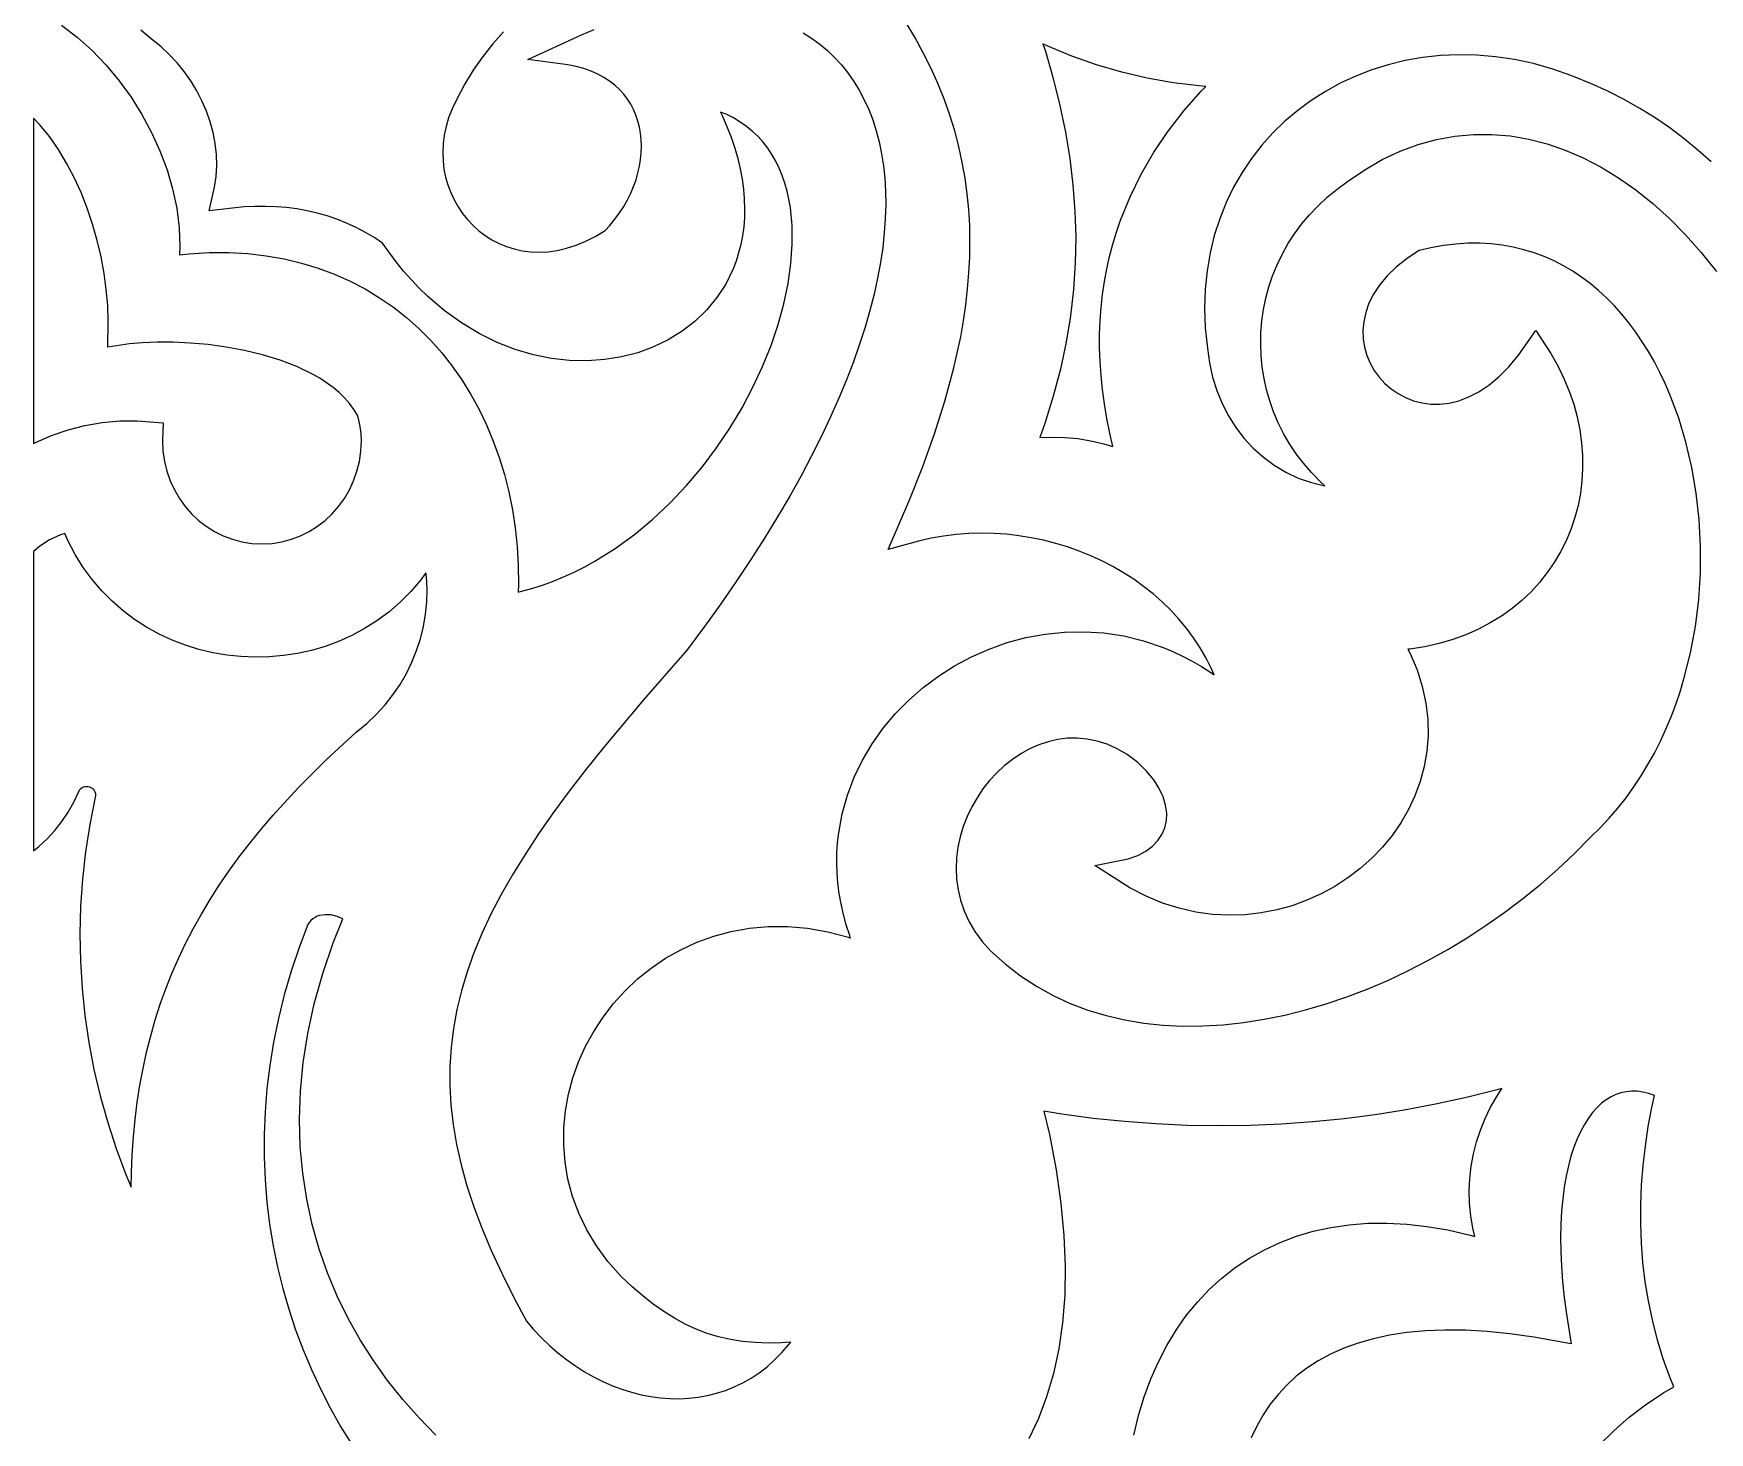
# Model space of a CAD drawing. Extents: x -375 to 375, y -1025 to 1025.
# Drawn here: x -265 to -207.8, y -358.9 to -311.1 of the extents above; entities that cross this region are included whole.
import ezdxf

# ---------------------------------------------------------------- set-up
doc = ezdxf.new("R2010")
doc.units = 0
doc.layers.add('LAYER_10', color=1, linetype='CONTINUOUS')

msp = doc.modelspace()

# ---------------------------------------------------------------- linework, layer by layer
at = {"layer": 'LAYER_10'}
for points in [[(-264.038, -310.85), (-263.505, -311.26), (-262.999, -311.715), (-262.524, -312.211), (-262.08, -312.743), (-261.672, -313.305), (-261.301, -313.895), (-260.971, -314.508), (-260.685, -315.138), (-260.444, -315.783), (-260.253, -316.437), (-260.114, -317.096), (-260.031, -317.757), (-260.007, -318.41), (-260.017, -318.682), (-259.687, -318.645), (-259.006, -318.607), (-258.341, -318.607), (-257.694, -318.643), (-257.064, -318.715), (-256.453, -318.822), (-255.86, -318.963), (-255.287, -319.137), (-254.733, -319.344), (-254.199, -319.582), (-253.686, -319.849), (-253.195, -320.146), (-252.725, -320.471), (-252.278, -320.823), (-251.853, -321.201), (-251.451, -321.604), (-251.073, -322.031), (-250.718, -322.481), (-250.388, -322.952), (-250.083, -323.444), (-249.803, -323.956), (-249.548, -324.486), (-249.319, -325.034), (-249.116, -325.598), (-248.939, -326.178), (-248.79, -326.772), (-248.667, -327.38), (-248.572, -328.001), (-248.505, -328.633), (-248.466, -329.275), (-248.455, -329.927), (-248.463, -330.188), (-248.439, -330.182), (-248.051, -330.078), (-247.669, -329.958), (-247.292, -329.822), (-246.922, -329.67), (-246.557, -329.504), (-246.198, -329.323), (-245.849, -329.13), (-245.162, -328.701), (-244.506, -328.225), (-243.879, -327.705), (-243.284, -327.145), (-242.722, -326.55), (-242.194, -325.924), (-241.702, -325.272), (-241.249, -324.598), (-240.834, -323.907), (-240.461, -323.203), (-240.13, -322.491), (-239.843, -321.776), (-239.602, -321.062), (-239.408, -320.355), (-239.262, -319.658), (-239.165, -318.978), (-239.12, -318.318), (-239.126, -317.683), (-239.185, -317.074), (-239.234, -316.788), (-239.296, -316.508), (-239.372, -316.238), (-239.462, -315.977), (-239.565, -315.728), (-239.682, -315.489), (-239.812, -315.262), (-239.956, -315.046), (-240.115, -314.843), (-240.287, -314.652), (-240.475, -314.473), (-240.677, -314.307), (-240.895, -314.155), (-241.129, -314.016), (-241.379, -313.891), (-241.57, -313.813), (-241.515, -313.926), (-241.351, -314.303), (-241.207, -314.675), (-241.084, -315.041), (-240.98, -315.401), (-240.896, -315.755), (-240.831, -316.102), (-240.784, -316.442), (-240.756, -316.776), (-240.745, -317.103), (-240.752, -317.422), (-240.777, -317.733), (-240.818, -318.037), (-240.875, -318.332), (-240.948, -318.619), (-241.037, -318.897), (-241.14, -319.166), (-241.258, -319.425), (-241.391, -319.679), (-241.691, -320.144), (-242.043, -320.571), (-242.439, -320.954), (-242.875, -321.292), (-243.348, -321.583), (-243.852, -321.826), (-244.384, -322.021), (-244.94, -322.166), (-245.517, -322.259), (-246.11, -322.3), (-246.715, -322.287), (-247.33, -322.219), (-247.95, -322.095), (-248.571, -321.913), (-249.189, -321.672), (-249.802, -321.371), (-250.404, -321.008), (-250.992, -320.582), (-251.56, -320.095), (-251.84, -319.824), (-252.111, -319.538), (-252.376, -319.236), (-252.634, -318.917), (-252.885, -318.582), (-253.091, -318.283), (-253.361, -318.106), (-253.677, -317.919), (-253.998, -317.751), (-254.323, -317.602), (-254.653, -317.471), (-254.986, -317.357), (-255.325, -317.261), (-255.667, -317.182), (-256.014, -317.12), (-256.366, -317.074), (-256.723, -317.045), (-257.084, -317.031), (-257.45, -317.033), (-257.818, -317.051), (-259.01, -317.179), (-258.823, -316.378), (-258.771, -316.009), (-258.751, -315.637), (-258.762, -315.263), (-258.804, -314.889), (-258.874, -314.516), (-258.973, -314.148), (-259.1, -313.785), (-259.252, -313.43), (-259.429, -313.086), (-259.631, -312.753), (-259.855, -312.434), (-260.102, -312.131), (-260.368, -311.846), (-260.654, -311.582), (-260.971, -311.328), (-261.335, -311.017)], [(-238.745, -311.107), (-238.459, -311.292), (-238.184, -311.495), (-237.923, -311.715), (-237.676, -311.953), (-237.443, -312.207), (-237.225, -312.479), (-237.023, -312.767), (-236.836, -313.072), (-236.665, -313.393), (-236.511, -313.73), (-236.375, -314.083), (-236.256, -314.451), (-236.155, -314.834), (-236.072, -315.233), (-236.008, -315.646), (-235.963, -316.074), (-235.938, -316.517), (-235.932, -316.975), (-235.946, -317.447), (-235.98, -317.933), (-236.035, -318.434), (-236.112, -318.949), (-236.21, -319.478), (-236.33, -320.022), (-236.472, -320.579), (-236.636, -321.15), (-236.824, -321.736), (-237.036, -322.335), (-237.271, -322.948), (-237.53, -323.575), (-237.815, -324.215), (-238.124, -324.87), (-238.459, -325.538), (-238.82, -326.219), (-239.207, -326.914), (-239.621, -327.622), (-240.063, -328.344), (-240.532, -329.079), (-241.029, -329.828), (-241.554, -330.589), (-242.109, -331.364), (-242.699, -332.16), (-244.198, -333.863), (-245.539, -335.464), (-246.153, -336.232), (-246.73, -336.982), (-247.27, -337.715), (-247.771, -338.433), (-248.235, -339.136), (-248.66, -339.827), (-249.047, -340.506), (-249.395, -341.175), (-249.705, -341.836), (-249.977, -342.49), (-250.21, -343.139), (-250.405, -343.785), (-250.561, -344.428), (-250.679, -345.072), (-250.758, -345.717), (-250.798, -346.365), (-250.8, -347.02), (-250.762, -347.681), (-250.686, -348.352), (-250.569, -349.033), (-250.413, -349.728), (-250.216, -350.437), (-249.979, -351.162), (-249.7, -351.904), (-249.381, -352.665), (-249.019, -353.447), (-248.615, -354.251), (-248.183, -355.053), (-247.942, -355.336), (-247.674, -355.62), (-247.397, -355.888), (-247.111, -356.138), (-246.817, -356.37), (-246.515, -356.584), (-246.208, -356.78), (-245.895, -356.958), (-245.578, -357.118), (-245.256, -357.258), (-244.932, -357.38), (-244.605, -357.483), (-244.278, -357.566), (-243.949, -357.63), (-243.621, -357.674), (-243.294, -357.698), (-242.969, -357.703), (-242.647, -357.687), (-242.328, -357.651), (-242.013, -357.594), (-241.702, -357.517), (-241.398, -357.419), (-241.099, -357.3), (-240.807, -357.16), (-240.523, -356.998), (-240.247, -356.815), (-239.979, -356.609), (-239.721, -356.38), (-239.473, -356.129), (-239.236, -355.854), (-239.174, -355.772), (-239.485, -355.794), (-239.945, -355.804), (-240.389, -355.789), (-240.816, -355.749), (-241.23, -355.684), (-241.631, -355.592), (-242.022, -355.473), (-242.403, -355.327), (-242.776, -355.154), (-243.142, -354.954), (-243.504, -354.727), (-243.864, -354.473), (-244.222, -354.191), (-244.583, -353.882), (-244.954, -353.538), (-245.409, -353.022), (-245.8, -352.489), (-246.13, -351.938), (-246.401, -351.374), (-246.613, -350.8), (-246.769, -350.218), (-246.869, -349.633), (-246.915, -349.047), (-246.91, -348.463), (-246.855, -347.884), (-246.751, -347.314), (-246.601, -346.755), (-246.406, -346.21), (-246.169, -345.681), (-245.89, -345.172), (-245.571, -344.685), (-245.215, -344.223), (-244.823, -343.788), (-244.396, -343.385), (-243.936, -343.014), (-243.444, -342.68), (-242.923, -342.385), (-242.375, -342.132), (-241.8, -341.923), (-241.2, -341.763), (-240.579, -341.653), (-239.937, -341.597), (-239.276, -341.597), (-238.598, -341.656), (-237.906, -341.776), (-237.201, -341.961), (-237.128, -341.987), (-237.159, -341.904), (-237.276, -341.543), (-237.375, -341.183), (-237.455, -340.826), (-237.517, -340.47), (-237.562, -340.118), (-237.59, -339.768), (-237.601, -339.421), (-237.596, -339.078), (-237.574, -338.74), (-237.537, -338.401), (-237.418, -337.75), (-237.24, -337.115), (-237.009, -336.504), (-236.726, -335.918), (-236.395, -335.359), (-236.02, -334.831), (-235.603, -334.333), (-235.148, -333.87), (-234.658, -333.443), (-234.136, -333.053), (-233.584, -332.702), (-233.007, -332.394), (-232.407, -332.129), (-231.786, -331.911), (-231.149, -331.74), (-230.497, -331.62), (-229.835, -331.552), (-229.165, -331.539), (-228.49, -331.582), (-227.813, -331.685), (-227.139, -331.849), (-226.472, -332.075), (-226.137, -332.214), (-225.808, -332.369), (-225.482, -332.54), (-225.159, -332.729), (-224.84, -332.934), (-224.728, -333.014), (-224.819, -332.804), (-225.002, -332.439), (-225.206, -332.086), (-225.43, -331.746), (-225.672, -331.419), (-225.933, -331.106), (-226.21, -330.806), (-226.503, -330.521), (-226.812, -330.25), (-227.136, -329.993), (-227.473, -329.752), (-227.822, -329.527), (-228.184, -329.318), (-228.556, -329.125), (-228.938, -328.949), (-229.329, -328.79), (-229.729, -328.648), (-230.135, -328.525), (-230.548, -328.42), (-230.966, -328.333), (-231.388, -328.265), (-231.813, -328.217), (-232.242, -328.188), (-232.671, -328.18), (-233.102, -328.191), (-233.532, -328.223), (-233.961, -328.277), (-234.387, -328.351), (-234.811, -328.447), (-235.849, -328.739), (-235.11, -327.019), (-234.665, -325.901), (-234.265, -324.788), (-233.914, -323.68), (-233.616, -322.578), (-233.376, -321.478), (-233.28, -320.934), (-233.2, -320.388), (-233.138, -319.844), (-233.093, -319.301), (-233.066, -318.759), (-233.058, -318.218), (-233.069, -317.679), (-233.1, -317.14), (-233.152, -316.602), (-233.226, -316.065), (-233.321, -315.529), (-233.438, -314.994), (-233.579, -314.459), (-233.743, -313.925), (-233.932, -313.391), (-234.146, -312.857), (-234.385, -312.324), (-234.652, -311.791), (-234.945, -311.258), (-235.236, -310.773)], [(-248.963, -311.078), (-249.332, -311.483), (-249.678, -311.917), (-250.001, -312.38), (-250.299, -312.873), (-250.573, -313.4), (-250.722, -313.706), (-250.839, -314.005), (-250.929, -314.304), (-250.992, -314.601), (-251.029, -314.896), (-251.042, -315.188), (-251.031, -315.475), (-250.998, -315.757), (-250.942, -316.033), (-250.866, -316.301), (-250.769, -316.56), (-250.652, -316.809), (-250.517, -317.046), (-250.364, -317.272), (-250.194, -317.483), (-250.008, -317.68), (-249.807, -317.861), (-249.592, -318.024), (-249.363, -318.169), (-249.121, -318.295), (-248.868, -318.4), (-248.603, -318.483), (-248.328, -318.544), (-248.043, -318.58), (-247.749, -318.591), (-247.445, -318.576), (-247.134, -318.532), (-246.815, -318.459), (-246.489, -318.355), (-246.156, -318.219), (-245.818, -318.048), (-245.504, -317.859), (-245.341, -317.682), (-245.169, -317.472), (-245.012, -317.256), (-244.87, -317.036), (-244.742, -316.812), (-244.629, -316.584), (-244.532, -316.355), (-244.449, -316.124), (-244.382, -315.892), (-244.329, -315.661), (-244.292, -315.431), (-244.269, -315.203), (-244.262, -314.977), (-244.27, -314.756), (-244.292, -314.539), (-244.33, -314.327), (-244.383, -314.121), (-244.45, -313.922), (-244.533, -313.73), (-244.63, -313.546), (-244.743, -313.37), (-244.87, -313.203), (-245.014, -313.045), (-245.173, -312.897), (-245.349, -312.759), (-245.542, -312.633), (-245.752, -312.519), (-245.98, -312.418), (-246.226, -312.331), (-246.49, -312.259), (-246.773, -312.203), (-248.137, -312.025), (-246.311, -311.175), (-245.877, -310.999)], [(-207.777, -315.515), (-208.23, -315.109), (-208.7, -314.723), (-209.187, -314.356), (-209.691, -314.011), (-210.212, -313.687), (-210.748, -313.385), (-211.299, -313.106), (-211.866, -312.85), (-212.528, -312.574), (-213.184, -312.345), (-213.838, -312.162), (-214.488, -312.023), (-215.132, -311.927), (-215.769, -311.874), (-216.397, -311.861), (-217.015, -311.888), (-217.622, -311.954), (-218.216, -312.058), (-218.795, -312.198), (-219.358, -312.374), (-219.904, -312.586), (-220.43, -312.83), (-220.937, -313.108), (-221.421, -313.416), (-221.881, -313.756), (-222.317, -314.125), (-222.726, -314.523), (-223.107, -314.948), (-223.459, -315.399), (-223.78, -315.877), (-224.068, -316.379), (-224.323, -316.904), (-224.542, -317.453), (-224.725, -318.023), (-224.87, -318.614), (-224.974, -319.226), (-225.037, -319.857), (-225.058, -320.506), (-225.033, -321.174), (-224.962, -321.863), (-224.893, -322.369), (-224.786, -322.852), (-224.641, -323.316), (-224.459, -323.76), (-224.242, -324.18), (-223.991, -324.576), (-223.708, -324.944), (-223.395, -325.283), (-223.052, -325.59), (-222.681, -325.863), (-222.283, -326.099), (-221.86, -326.298), (-221.412, -326.455), (-220.951, -326.568), (-221.12, -326.415), (-221.416, -326.112), (-221.689, -325.795), (-221.938, -325.466), (-222.165, -325.125), (-222.367, -324.773), (-222.547, -324.413), (-222.702, -324.044), (-222.835, -323.668), (-222.944, -323.287), (-223.029, -322.9), (-223.091, -322.511), (-223.129, -322.119), (-223.143, -321.725), (-223.134, -321.332), (-223.102, -320.939), (-223.046, -320.549), (-222.966, -320.162), (-222.863, -319.779), (-222.736, -319.401), (-222.585, -319.03), (-222.411, -318.667), (-222.214, -318.313), (-221.992, -317.969), (-221.748, -317.636), (-221.48, -317.315), (-221.188, -317.008), (-220.873, -316.716), (-220.535, -316.44), (-220.179, -316.184), (-219.596, -315.783), (-218.996, -315.437), (-218.387, -315.15), (-217.771, -314.92), (-217.148, -314.749), (-216.521, -314.634), (-215.89, -314.576), (-215.259, -314.575), (-214.628, -314.628), (-213.999, -314.736), (-213.374, -314.897), (-212.754, -315.111), (-212.14, -315.376), (-211.533, -315.692), (-210.935, -316.058), (-210.347, -316.472), (-209.771, -316.934), (-209.206, -317.444), (-208.655, -318), (-208.118, -318.601), (-207.596, -319.248)], [(-251.271, -358.943), (-251.85, -358.353), (-252.401, -357.732), (-252.92, -357.083), (-253.406, -356.404), (-253.857, -355.697), (-254.269, -354.962), (-254.642, -354.2), (-254.971, -353.412), (-255.256, -352.598), (-255.493, -351.758), (-255.681, -350.895), (-255.817, -350.007), (-255.899, -349.097), (-255.925, -348.165), (-255.892, -347.211), (-255.798, -346.237), (-255.642, -345.243), (-255.421, -344.231), (-255.132, -343.199), (-254.775, -342.151), (-254.446, -341.333), (-254.64, -341.25), (-254.847, -341.201), (-255.047, -341.191), (-255.241, -341.221), (-255.319, -341.247), (-255.397, -341.285), (-255.47, -341.332), (-255.537, -341.39), (-255.599, -341.458), (-255.645, -341.525), (-255.942, -342.309), (-256.213, -343.12), (-256.447, -343.928), (-256.647, -344.733), (-256.811, -345.535), (-256.941, -346.332), (-257.037, -347.124), (-257.1, -347.911), (-257.131, -348.692), (-257.13, -349.466), (-257.098, -350.233), (-257.036, -350.993), (-256.944, -351.743), (-256.823, -352.485), (-256.673, -353.217), (-256.496, -353.938), (-256.291, -354.649), (-256.059, -355.347), (-255.801, -356.034), (-255.518, -356.708), (-255.211, -357.368), (-254.879, -358.015), (-254.523, -358.646), (-254.145, -359.262)], [(-227.469, -358.943), (-227.309, -358.277), (-227.116, -357.637), (-226.891, -357.024), (-226.634, -356.441), (-226.347, -355.886), (-226.029, -355.362), (-225.681, -354.869), (-225.304, -354.408), (-224.9, -353.98), (-224.467, -353.586), (-224.009, -353.227), (-223.524, -352.904), (-223.015, -352.618), (-222.482, -352.37), (-221.926, -352.16), (-221.348, -351.989), (-220.75, -351.858), (-220.131, -351.768), (-219.493, -351.719), (-218.837, -351.712), (-218.163, -351.747), (-217.472, -351.825), (-216.765, -351.946), (-216.043, -352.112), (-215.84, -352.17), (-215.908, -351.884), (-215.978, -351.461), (-216.018, -351.036), (-216.028, -350.612), (-216.01, -350.189), (-215.963, -349.768), (-215.887, -349.353), (-215.783, -348.943), (-215.652, -348.54), (-215.493, -348.146), (-215.307, -347.762), (-215.094, -347.389), (-214.918, -347.124), (-215.032, -347.156), (-216.074, -347.418), (-217.123, -347.649), (-218.177, -347.848), (-219.236, -348.017), (-220.299, -348.155), (-221.365, -348.262), (-222.434, -348.338), (-223.505, -348.383), (-224.577, -348.397), (-225.649, -348.379), (-226.721, -348.33), (-227.792, -348.25), (-228.861, -348.139), (-229.928, -347.997), (-230.54, -347.897), (-230.351, -348.695), (-230.122, -349.895), (-229.957, -351.043), (-229.854, -352.138), (-229.812, -353.181), (-229.829, -354.173), (-229.903, -355.115), (-230.031, -356.006), (-230.212, -356.847), (-230.444, -357.638), (-230.724, -358.381), (-231.051, -359.075)], [(-211.585, -359.279), (-211.099, -358.792), (-210.577, -358.335), (-210.021, -357.909), (-209.431, -357.517), (-209.051, -357.3), (-209.201, -356.935), (-209.426, -356.302), (-209.621, -355.663), (-209.785, -355.017), (-209.921, -354.368), (-210.027, -353.714), (-210.106, -353.056), (-210.157, -352.396), (-210.181, -351.735), (-210.179, -351.072), (-210.152, -350.408), (-210.1, -349.745), (-210.024, -349.082), (-209.925, -348.422), (-209.802, -347.763), (-209.713, -347.36), (-209.915, -347.29), (-210.115, -347.242), (-210.308, -347.216), (-210.496, -347.212), (-210.678, -347.229), (-210.855, -347.266), (-211.027, -347.324), (-211.195, -347.403), (-211.358, -347.503), (-211.518, -347.626), (-211.673, -347.77), (-211.822, -347.938), (-211.965, -348.129), (-212.102, -348.343), (-212.23, -348.581), (-212.35, -348.842), (-212.46, -349.126), (-212.561, -349.433), (-212.65, -349.763), (-212.727, -350.115), (-212.792, -350.489), (-212.844, -350.886), (-212.882, -351.304), (-212.906, -351.743), (-212.915, -352.204), (-212.909, -352.685), (-212.886, -353.187), (-212.848, -353.709), (-212.791, -354.251), (-212.718, -354.814), (-212.557, -355.827), (-213.832, -355.599), (-214.647, -355.485), (-215.423, -355.408), (-216.161, -355.367), (-216.862, -355.36), (-217.526, -355.387), (-218.154, -355.446), (-218.745, -355.536), (-219.301, -355.657), (-219.822, -355.805), (-220.309, -355.981), (-220.762, -356.184), (-221.182, -356.411), (-221.571, -356.663), (-221.928, -356.938), (-222.255, -357.235), (-222.553, -357.554), (-222.822, -357.893), (-223.063, -358.253), (-223.277, -358.633), (-223.463, -359.031)]]:
    msp.add_lwpolyline(points, dxfattribs=at)
for points in [[(-229.45, -318.081), (-229.466, -318.972), (-229.526, -319.866), (-229.63, -320.764), (-229.78, -321.668), (-229.976, -322.58), (-230.219, -323.502), (-230.51, -324.436), (-230.681, -324.916), (-230.272, -324.899), (-229.823, -324.911), (-229.376, -324.953), (-228.932, -325.024), (-228.494, -325.125), (-228.187, -325.217), (-228.292, -324.764), (-228.392, -324.262), (-228.475, -323.768), (-228.54, -323.279), (-228.589, -322.797), (-228.621, -322.321), (-228.637, -321.852), (-228.636, -321.388), (-228.619, -320.931), (-228.586, -320.48), (-228.537, -320.035), (-228.472, -319.597), (-228.392, -319.165), (-228.297, -318.739), (-228.186, -318.319), (-228.061, -317.906), (-227.92, -317.496), (-227.598, -316.703), (-227.218, -315.933), (-226.784, -315.187), (-226.297, -314.466), (-225.76, -313.77), (-225.173, -313.097), (-225.017, -312.938), (-225.241, -312.923), (-226.132, -312.817), (-227.014, -312.662), (-227.884, -312.458), (-228.742, -312.207), (-229.584, -311.908), (-230.408, -311.563), (-230.57, -311.484), (-230.488, -311.74), (-230.223, -312.67), (-229.995, -313.589), (-229.806, -314.498), (-229.656, -315.4), (-229.545, -316.296), (-229.477, -317.189)], [(-262.515, -319.87), (-262.591, -319.316), (-262.695, -318.757), (-262.827, -318.197), (-262.985, -317.642), (-263.169, -317.096), (-263.378, -316.562), (-263.612, -316.047), (-263.87, -315.553), (-264.15, -315.087), (-264.453, -314.651), (-264.777, -314.25), (-264.998, -314.019), (-264.998, -325.123), (-264.926, -325.085), (-264.382, -324.847), (-263.82, -324.654), (-263.243, -324.506), (-262.655, -324.404), (-262.059, -324.351), (-261.458, -324.346), (-260.572, -324.411), (-260.603, -325.017), (-260.586, -325.378), (-260.534, -325.729), (-260.45, -326.067), (-260.336, -326.391), (-260.193, -326.7), (-260.023, -326.991), (-259.827, -327.263), (-259.608, -327.513), (-259.366, -327.741), (-259.105, -327.944), (-258.825, -328.12), (-258.529, -328.268), (-258.217, -328.387), (-257.892, -328.473), (-257.556, -328.527), (-257.209, -328.545), (-256.862, -328.527), (-256.525, -328.473), (-256.2, -328.387), (-255.889, -328.268), (-255.593, -328.12), (-255.313, -327.944), (-255.051, -327.741), (-254.81, -327.513), (-254.591, -327.263), (-254.395, -326.991), (-254.225, -326.7), (-254.082, -326.391), (-253.967, -326.067), (-253.883, -325.729), (-253.832, -325.378), (-253.814, -325.016), (-253.825, -324.774), (-253.854, -324.542), (-253.899, -324.325), (-253.95, -324.154), (-254.068, -323.963), (-254.219, -323.759), (-254.389, -323.566), (-254.576, -323.383), (-254.781, -323.209), (-255.001, -323.046), (-255.235, -322.893), (-255.48, -322.751), (-256.016, -322.492), (-256.586, -322.272), (-257.185, -322.09), (-257.801, -321.943), (-258.425, -321.829), (-259.045, -321.747), (-259.652, -321.694), (-260.234, -321.667), (-260.781, -321.665), (-261.283, -321.684), (-261.728, -321.722), (-262.465, -321.828), (-262.448, -320.945), (-262.467, -320.415)], [(-228.803, -339.519), (-227.66, -339.286), (-227.336, -339.173), (-227.06, -339.029), (-226.831, -338.858), (-226.649, -338.666), (-226.51, -338.455), (-226.415, -338.227), (-226.361, -337.984), (-226.35, -337.726), (-226.385, -337.455), (-226.468, -337.172), (-226.602, -336.882), (-226.79, -336.587), (-227.034, -336.294), (-227.336, -336.006), (-227.695, -335.73), (-228.035, -335.533), (-228.379, -335.379), (-228.722, -335.269), (-229.063, -335.199), (-229.402, -335.169), (-229.738, -335.175), (-230.069, -335.216), (-230.395, -335.291), (-230.714, -335.399), (-231.024, -335.536), (-231.325, -335.702), (-231.613, -335.896), (-231.888, -336.114), (-232.148, -336.356), (-232.391, -336.619), (-232.615, -336.902), (-232.818, -337.202), (-232.999, -337.517), (-233.157, -337.845), (-233.288, -338.185), (-233.393, -338.533), (-233.47, -338.888), (-233.517, -339.248), (-233.532, -339.611), (-233.516, -339.975), (-233.465, -340.339), (-233.379, -340.701), (-233.256, -341.06), (-233.094, -341.414), (-232.891, -341.761), (-232.646, -342.101), (-232.359, -342.429), (-231.862, -342.872), (-231.337, -343.275), (-230.79, -343.632), (-230.223, -343.946), (-229.638, -344.217), (-229.034, -344.446), (-228.414, -344.633), (-227.778, -344.781), (-227.129, -344.89), (-226.468, -344.959), (-225.796, -344.992), (-225.114, -344.987), (-224.424, -344.947), (-223.728, -344.871), (-223.028, -344.761), (-222.324, -344.618), (-221.618, -344.442), (-220.913, -344.235), (-220.208, -343.997), (-219.507, -343.729), (-218.811, -343.433), (-218.121, -343.109), (-217.438, -342.758), (-216.765, -342.381), (-216.103, -341.98), (-215.453, -341.554), (-214.817, -341.106), (-214.197, -340.636), (-213.593, -340.145), (-213.009, -339.634), (-212.444, -339.104), (-211.896, -338.55), (-211.564, -338.227), (-211.255, -337.897), (-210.961, -337.554), (-210.683, -337.2), (-210.419, -336.835), (-210.17, -336.459), (-209.936, -336.074), (-209.717, -335.679), (-209.512, -335.276), (-209.322, -334.864), (-209.146, -334.445), (-208.985, -334.019), (-208.838, -333.587), (-208.706, -333.152), (-208.482, -332.261), (-208.315, -331.358), (-208.202, -330.446), (-208.144, -329.53), (-208.139, -328.616), (-208.187, -327.708), (-208.287, -326.813), (-208.438, -325.934), (-208.638, -325.078), (-208.887, -324.25), (-209.185, -323.453), (-209.35, -323.072), (-209.527, -322.698), (-209.716, -322.336), (-209.916, -321.985), (-210.128, -321.646), (-210.35, -321.32), (-210.582, -321.007), (-210.826, -320.709), (-211.08, -320.425), (-211.344, -320.156), (-211.618, -319.902), (-211.903, -319.665), (-212.197, -319.445), (-212.501, -319.243), (-212.815, -319.058), (-213.139, -318.891), (-213.472, -318.744), (-213.815, -318.616), (-214.168, -318.508), (-214.53, -318.421), (-214.902, -318.355), (-215.284, -318.311), (-215.676, -318.289), (-216.078, -318.291), (-216.489, -318.317), (-216.911, -318.367), (-217.342, -318.443), (-217.739, -318.535), (-218.141, -318.799), (-218.514, -319.097), (-218.829, -319.403), (-219.087, -319.713), (-219.293, -320.026), (-219.45, -320.338), (-219.56, -320.649), (-219.628, -320.955), (-219.655, -321.257), (-219.645, -321.552), (-219.6, -321.838), (-219.521, -322.114), (-219.41, -322.377), (-219.27, -322.626), (-219.103, -322.857), (-218.909, -323.068), (-218.693, -323.256), (-218.456, -323.419), (-218.2, -323.555), (-217.927, -323.661), (-217.64, -323.735), (-217.34, -323.774), (-217.03, -323.776), (-216.71, -323.738), (-216.382, -323.659), (-216.048, -323.533), (-215.709, -323.359), (-215.367, -323.132), (-215.025, -322.85), (-214.685, -322.508), (-214.349, -322.104), (-213.76, -321.262), (-213.251, -322.045), (-213.009, -322.471), (-212.799, -322.902), (-212.618, -323.337), (-212.468, -323.775), (-212.348, -324.215), (-212.258, -324.655), (-212.197, -325.095), (-212.165, -325.532), (-212.162, -325.967), (-212.187, -326.397), (-212.24, -326.821), (-212.321, -327.238), (-212.429, -327.647), (-212.565, -328.047), (-212.727, -328.435), (-212.915, -328.812), (-213.129, -329.176), (-213.368, -329.524), (-213.633, -329.857), (-213.922, -330.174), (-214.235, -330.471), (-214.572, -330.749), (-214.932, -331.007), (-215.314, -331.242), (-215.719, -331.455), (-216.145, -331.643), (-216.593, -331.806), (-217.061, -331.942), (-217.549, -332.05), (-218.057, -332.13), (-218.121, -332.136), (-218.046, -332.279), (-217.809, -332.845), (-217.631, -333.41), (-217.512, -333.971), (-217.447, -334.526), (-217.437, -335.074), (-217.478, -335.61), (-217.567, -336.134), (-217.703, -336.643), (-217.883, -337.134), (-218.105, -337.607), (-218.365, -338.058), (-218.662, -338.487), (-218.993, -338.891), (-219.356, -339.269), (-219.748, -339.619), (-220.167, -339.939), (-220.611, -340.227), (-221.078, -340.482), (-221.565, -340.702), (-222.07, -340.885), (-222.591, -341.029), (-223.126, -341.133), (-223.672, -341.194), (-224.228, -341.21), (-224.789, -341.18), (-225.355, -341.102), (-225.923, -340.974), (-226.49, -340.793), (-227.053, -340.559), (-227.611, -340.27)], [(-264.998, -339.01), (-264.817, -338.868), (-264.531, -338.603), (-264.267, -338.318), (-264.027, -338.015), (-263.813, -337.694), (-263.624, -337.357), (-263.458, -336.993), (-263.426, -336.937), (-263.388, -336.891), (-263.344, -336.857), (-263.296, -336.833), (-263.245, -336.819), (-263.193, -336.814), (-263.141, -336.818), (-263.091, -336.831), (-263.043, -336.851), (-262.999, -336.88), (-262.96, -336.915), (-262.927, -336.958), (-262.903, -337.006), (-262.888, -337.061), (-262.883, -337.121), (-262.89, -337.185), (-263.077, -338.117), (-263.221, -339.046), (-263.326, -339.977), (-263.39, -340.91), (-263.414, -341.842), (-263.397, -342.774), (-263.341, -343.704), (-263.246, -344.63), (-263.111, -345.552), (-262.936, -346.467), (-262.722, -347.376), (-262.469, -348.277), (-262.177, -349.169), (-261.847, -350.049), (-261.662, -350.484), (-261.654, -350), (-261.629, -349.38), (-261.588, -348.771), (-261.531, -348.173), (-261.458, -347.585), (-261.369, -347.007), (-261.263, -346.438), (-261.141, -345.878), (-261.002, -345.326), (-260.846, -344.783), (-260.673, -344.247), (-260.483, -343.718), (-260.276, -343.197), (-260.051, -342.682), (-259.809, -342.173), (-259.549, -341.669), (-259.272, -341.171), (-258.976, -340.678), (-258.662, -340.189), (-258.331, -339.704), (-257.981, -339.223), (-257.613, -338.744), (-257.226, -338.268), (-256.82, -337.793), (-255.955, -336.851), (-255.013, -335.911), (-253.991, -334.967), (-253.628, -334.668), (-253.306, -334.362), (-253.009, -334.036), (-252.739, -333.694), (-252.496, -333.335), (-252.28, -332.963), (-252.092, -332.578), (-251.932, -332.183), (-251.801, -331.777), (-251.699, -331.363), (-251.627, -330.943), (-251.586, -330.518), (-251.576, -330.089), (-251.597, -329.658), (-251.613, -329.532), (-251.79, -329.773), (-252.132, -330.171), (-252.496, -330.536), (-252.882, -330.868), (-253.286, -331.167), (-253.707, -331.434), (-254.142, -331.668), (-254.591, -331.87), (-255.05, -332.039), (-255.518, -332.176), (-255.993, -332.282), (-256.473, -332.356), (-256.956, -332.398), (-257.441, -332.409), (-257.924, -332.389), (-258.406, -332.338), (-258.883, -332.256), (-259.354, -332.143), (-259.817, -332), (-260.27, -331.826), (-260.712, -331.621), (-261.139, -331.386), (-261.551, -331.121), (-261.945, -330.826), (-262.32, -330.5), (-262.673, -330.144), (-263.002, -329.759), (-263.305, -329.344), (-263.58, -328.9), (-263.826, -328.428), (-263.927, -328.189), (-264.082, -328.238), (-264.45, -328.409), (-264.788, -328.624), (-264.998, -328.798)]]:
    msp.add_lwpolyline(points, close=True, dxfattribs=at)

doc.saveas('drawing.dxf')
